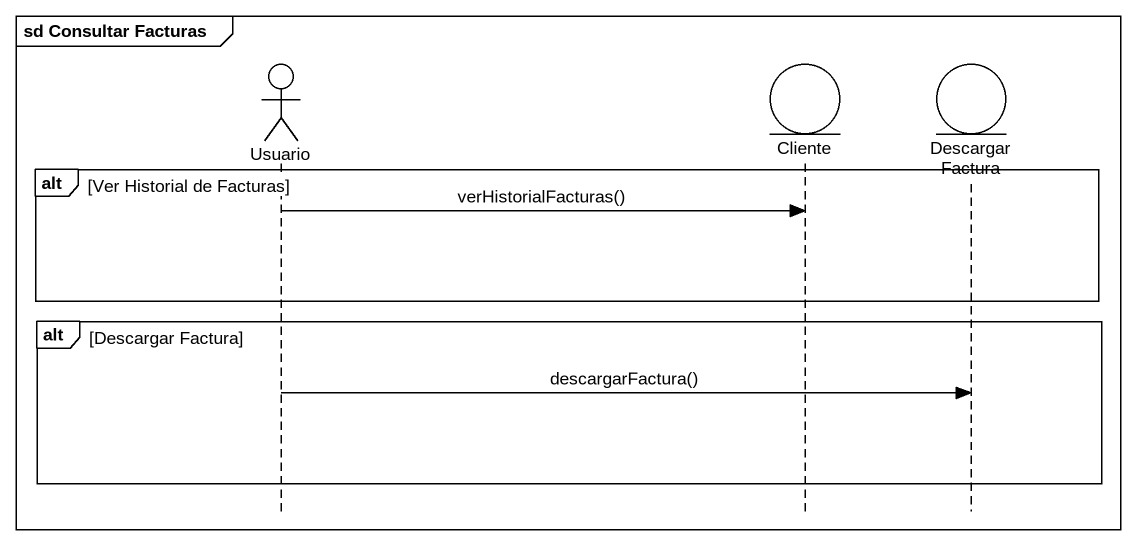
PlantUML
@startuml
mainframe sd Consultar Facturas
hide footbox
actor Usuario
entity Cliente
entity "Descargar Factura" as Descargar_Factura

alt Ver Historial de Facturas
  Usuario -> Cliente : verHistorialFacturas()
end
alt Descargar Factura
  Usuario -> Descargar_Factura : descargarFactura()
end
@enduml
